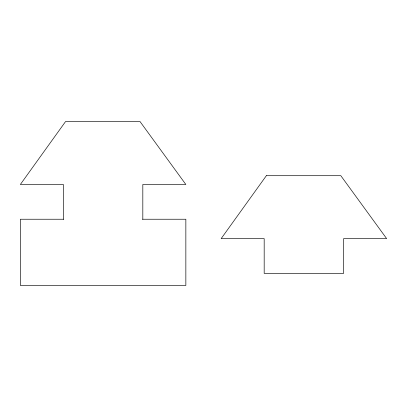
<?xml version="1.0" encoding="UTF-8"?>
<svg xmlns="http://www.w3.org/2000/svg" width="407" height="407" viewBox="0 0 407 407"><rect width="100%" height="100%" fill="white"/><g stroke="black" fill="none" stroke-linecap="round" stroke-linejoin="round"><path stroke-width="0.61" d="M63.767 219.236L20.35 219.236L20.35 285.439L185.851 285.439L185.851 219.236L142.43 219.236M142.821 219.236L142.821 184.483L185.851 184.483L140.023 121.561L65.552 121.561L20.35 184.483L63.38 184.483L63.38 219.236M266.351 175.702L221.149 238.624L264.179 238.624L264.179 273.377L343.62 273.377L343.62 238.624L386.65 238.624L340.827 175.702L266.351 175.702"/></g></svg>
